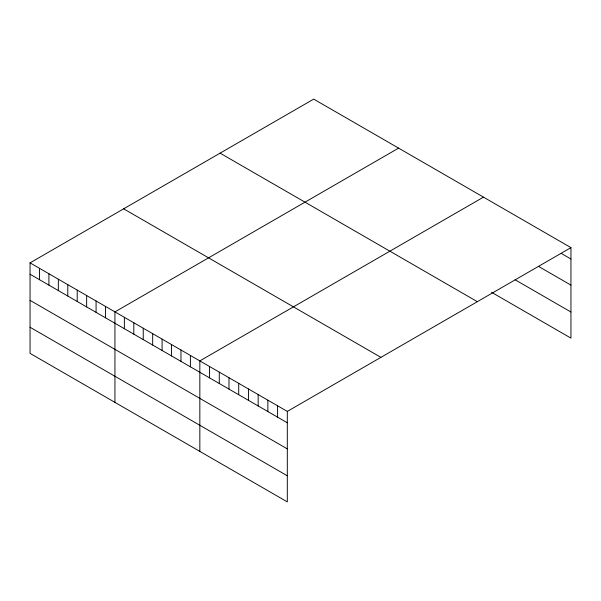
<?xml version="1.0" encoding="UTF-8"?>
<svg xmlns="http://www.w3.org/2000/svg" width="601" height="601" viewBox="0 0 601 601"><rect width="100%" height="100%" fill="white"/><g stroke="black" fill="none" stroke-linecap="round" stroke-linejoin="round"><path stroke-width="0.9" d="M570.95 247.635L287.308 411.4L287.308 501.888L30.05 353.365L30.05 262.87L313.692 99.112L570.95 247.635L570.95 338.13L491.58 292.304M398.591 148.124L114.941 311.889L114.941 402.377M483.482 197.136L199.84 360.9L199.84 451.389M561.229 253.404L570.95 259.016M538.556 266.416L570.95 285.122M515.072 279.758L570.95 312.017M220.094 153.15L477.344 301.679M123.656 208.832L380.906 357.355M30.05 262.87L287.308 411.4M30.05 274.244L287.308 422.773M30.05 300.357L287.308 448.879M30.05 327.252L287.308 475.782M277.587 405.788L277.587 417.162M267.866 400.176L267.866 411.55M258.152 394.564L258.152 405.938M248.431 388.952L248.431 400.326M238.71 383.34L238.71 394.714M228.996 377.736L228.996 389.11M219.275 372.124L219.275 383.498M209.561 366.512L209.561 377.886M190.404 355.454L190.404 366.828M180.976 350.007L180.976 361.381M171.54 344.561L171.54 355.935M162.105 339.114L162.105 350.488M152.677 333.668L152.677 345.042M143.241 328.221L143.241 339.595M133.813 322.775L133.813 334.156M124.377 317.336L124.377 328.709M105.513 306.442L105.513 317.816M96.077 300.996L96.077 312.37M86.649 295.549L86.649 306.923M77.213 290.103L77.213 301.477M67.778 284.656L67.778 296.03M58.35 279.21L58.35 290.584M48.914 273.763L48.914 285.137M39.486 268.316L39.486 279.69"/></g></svg>
